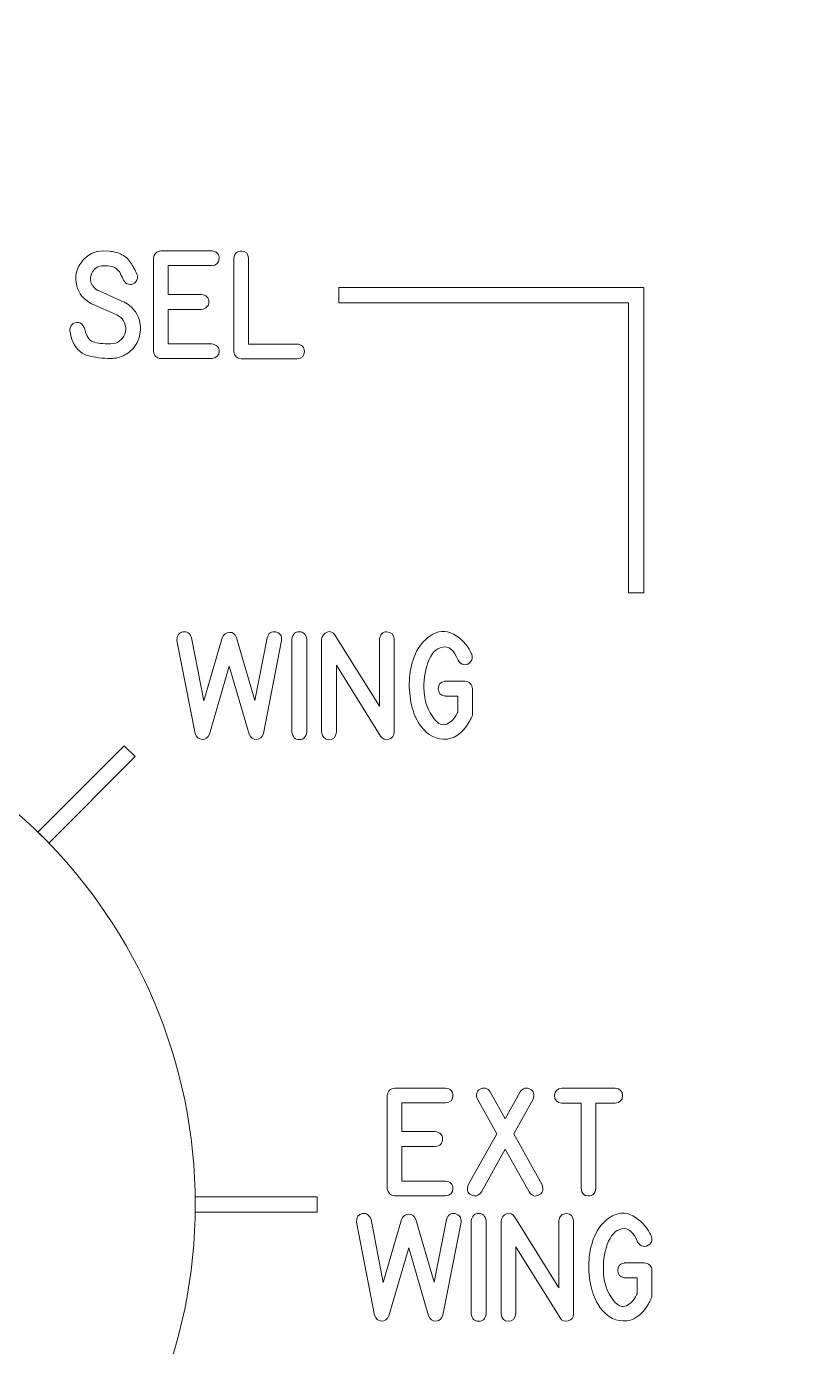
# Model space of a CAD drawing. Header units: millimetres. Extents: x -166 to 342, y -77 to 132.
# Drawn here: x 119.03 to 144.32, y -39.1 to 4.15 of the extents above; entities that cross this region are included whole.
import ezdxf

# ---------------------------------------------------------------- set-up
doc = ezdxf.new("R2010")
doc.units = ezdxf.units.MM
doc.header["$MEASUREMENT"] = 0
doc.layers.add('Engrave', color=7, linetype='Continuous')
doc.layers.add('Front', color=7, linetype='Continuous')

msp = doc.modelspace()

# ---------------------------------------------------------------- linework, layer by layer
at = {"layer": 'Engrave', "color": 240, "lineweight": 9}
for points, knots in [([(122.1892, -4.8562), (122.1892, -4.8562), (122.2168, -4.8679), (122.2168, -4.8679), (122.2168, -4.8679), (122.2168, -4.8679), (122.248, -4.8832), (122.248, -4.8832), (122.248, -4.8832), (122.248, -4.8832), (122.2756, -4.8991), (122.2756, -4.8991), (122.2756, -4.8991), (122.2833, -4.905), (122.2927, -4.9103), (122.3021, -4.9156), (122.3021, -4.9156), (122.3121, -4.9203), (122.3215, -4.9261), (122.3309, -4.9314), (122.3309, -4.9314), (122.5578, -5.0808), (122.6989, -5.2877), (122.7524, -5.5517), (122.7524, -5.5517), (122.773, -5.6552), (122.7777, -5.7616), (122.7666, -5.8704), (122.7666, -5.8704), (122.7477, -6.0268), (122.6931, -6.1708), (122.6019, -6.3037), (122.6019, -6.3037), (122.5108, -6.4366), (122.3961, -6.5389), (122.2586, -6.6112), (122.2586, -6.6112), (122.1104, -6.6894), (121.9569, -6.7282), (121.7982, -6.7282), (121.7982, -6.7282), (121.5319, -6.7282), (121.2779, -6.6941), (121.035, -6.6259), (121.035, -6.6259), (120.7928, -6.5577), (120.62, -6.3749), (120.5171, -6.0773), (120.5171, -6.0773), (120.5029, -6.0391), (120.493, -6.0003), (120.4859, -5.9603), (120.4859, -5.9603), (120.4788, -5.9198), (120.4706, -5.8798), (120.4618, -5.8392), (120.4618, -5.8392), (120.4447, -5.7569), (120.4647, -5.684), (120.5229, -5.6205), (120.5229, -5.6205), (120.5806, -5.5576), (120.6529, -5.5335), (120.7387, -5.5482), (120.7387, -5.5482), (120.8298, -5.567), (120.8928, -5.6229), (120.9286, -5.7169), (120.9286, -5.7169), (120.9286, -5.7169), (120.9339, -5.7328), (120.9339, -5.7328), (120.9339, -5.7328), (120.9886, -5.9821), (121.085, -6.1309), (121.222, -6.1791), (121.222, -6.1791), (121.3596, -6.2273), (121.5501, -6.249), (121.7947, -6.2443), (121.7947, -6.2443), (122.0199, -6.2443), (122.1745, -6.1385), (122.2586, -5.9274), (122.2586, -5.9274), (122.295, -5.8333), (122.3009, -5.7352), (122.2756, -5.6334), (122.2756, -5.6334), (122.2503, -5.5323), (122.2004, -5.4471), (122.1257, -5.3795), (122.1257, -5.3795), (122.0922, -5.3506), (122.0487, -5.3242), (121.9946, -5.2989), (121.9946, -5.2989), (121.9946, -5.2989), (121.1973, -4.9491), (121.1973, -4.9491), (121.1973, -4.9491), (121.1973, -4.9491), (121.1714, -4.935), (121.1714, -4.935), (121.1714, -4.935), (120.9104, -4.7974), (120.7487, -4.6016), (120.6858, -4.3476), (120.6858, -4.3476), (120.6088, -4.0536), (120.6623, -3.7902), (120.8469, -3.5562), (120.8469, -3.5562), (121.0309, -3.3228), (121.2732, -3.2058), (121.5724, -3.2058), (121.5724, -3.2058), (121.5724, -3.2058), (121.7623, -3.2111), (121.7623, -3.2111), (121.7623, -3.2111), (121.8241, -3.2223), (121.884, -3.2334), (121.9411, -3.2446), (121.9411, -3.2446), (121.9987, -3.2552), (122.0569, -3.274), (122.1151, -3.3005), (122.1151, -3.3005), (122.2597, -3.3681), (122.3709, -3.4616), (122.4479, -3.5797), (122.4479, -3.5797), (122.5249, -3.6979), (122.5943, -3.8261), (122.656, -3.9637), (122.656, -3.9637), (122.6619, -3.9766), (122.6672, -3.9913), (122.6719, -4.0084), (122.6719, -4.0084), (122.6842, -4.0648), (122.6784, -4.1159), (122.6543, -4.1618), (122.6543, -4.1618), (122.6407, -4.1906), (122.626, -4.2124), (122.6113, -4.2271), (122.6113, -4.2271), (122.5966, -4.2424), (122.5843, -4.2524), (122.5755, -4.2582), (122.5755, -4.2582), (122.5155, -4.3006), (122.4502, -4.3135), (122.3791, -4.2959), (122.3791, -4.2959), (122.3074, -4.28), (122.2533, -4.2341), (122.2151, -4.1583), (122.2151, -4.1583), (122.1851, -4.0918), (122.1533, -4.0236), (122.1198, -3.9543), (122.1198, -3.9543), (122.0857, -3.8849), (122.0381, -3.8273), (121.9775, -3.7808), (121.9775, -3.7808), (121.9522, -3.7626), (121.9276, -3.7491), (121.904, -3.7408), (121.904, -3.7408), (121.8805, -3.732), (121.8546, -3.7226), (121.8258, -3.712), (121.8258, -3.712), (121.8258, -3.712), (121.7141, -3.6932), (121.7141, -3.6932), (121.7141, -3.6932), (121.7141, -3.6932), (121.5554, -3.6879), (121.5554, -3.6879), (121.5554, -3.6879), (121.4013, -3.6903), (121.2837, -3.7567), (121.2026, -3.8878), (121.2026, -3.8878), (121.1473, -3.9719), (121.1268, -4.0654), (121.1403, -4.1689), (121.1403, -4.1689), (121.1562, -4.2959), (121.2161, -4.3946), (121.3196, -4.4652), (121.3196, -4.4652), (121.3243, -4.4681), (121.329, -4.4722), (121.3349, -4.4764), (121.3349, -4.4764), (121.3408, -4.4799), (121.3472, -4.484), (121.3537, -4.4875), (121.3537, -4.4875), (121.3537, -4.4875), (121.3731, -4.4958), (121.3731, -4.4958), (121.3731, -4.4958), (121.3731, -4.4958), (121.3937, -4.5046), (121.3937, -4.5046), (121.3937, -4.5046), (121.3937, -4.5046), (122.1892, -4.8562), (122.1892, -4.8562)], [0, 0, 0, 0, 0.0181818, 0.0181818, 0.0181818, 0.0181818, 0.0363636, 0.0363636, 0.0363636, 0.0363636, 0.0545455, 0.0545455, 0.0545455, 0.0545455, 0.0727273, 0.0727273, 0.0727273, 0.0727273, 0.0909091, 0.0909091, 0.0909091, 0.0909091, 0.1090909, 0.1090909, 0.1090909, 0.1090909, 0.1272727, 0.1272727, 0.1272727, 0.1272727, 0.1454545, 0.1454545, 0.1454545, 0.1454545, 0.1636364, 0.1636364, 0.1636364, 0.1636364, 0.1818182, 0.1818182, 0.1818182, 0.1818182, 0.2, 0.2, 0.2, 0.2, 0.2181818, 0.2181818, 0.2181818, 0.2181818, 0.2363636, 0.2363636, 0.2363636, 0.2363636, 0.2545455, 0.2545455, 0.2545455, 0.2545455, 0.2727273, 0.2727273, 0.2727273, 0.2727273, 0.2909091, 0.2909091, 0.2909091, 0.2909091, 0.3090909, 0.3090909, 0.3090909, 0.3090909, 0.3272727, 0.3272727, 0.3272727, 0.3272727, 0.3454545, 0.3454545, 0.3454545, 0.3454545, 0.3636364, 0.3636364, 0.3636364, 0.3636364, 0.3818182, 0.3818182, 0.3818182, 0.3818182, 0.4, 0.4, 0.4, 0.4, 0.4181818, 0.4181818, 0.4181818, 0.4181818, 0.4363636, 0.4363636, 0.4363636, 0.4363636, 0.4545455, 0.4545455, 0.4545455, 0.4545455, 0.4727273, 0.4727273, 0.4727273, 0.4727273, 0.4909091, 0.4909091, 0.4909091, 0.4909091, 0.5090909, 0.5090909, 0.5090909, 0.5090909, 0.5272727, 0.5272727, 0.5272727, 0.5272727, 0.5454545, 0.5454545, 0.5454545, 0.5454545, 0.5636364, 0.5636364, 0.5636364, 0.5636364, 0.5818182, 0.5818182, 0.5818182, 0.5818182, 0.6, 0.6, 0.6, 0.6, 0.6181818, 0.6181818, 0.6181818, 0.6181818, 0.6363636, 0.6363636, 0.6363636, 0.6363636, 0.6545455, 0.6545455, 0.6545455, 0.6545455, 0.6727273, 0.6727273, 0.6727273, 0.6727273, 0.6909091, 0.6909091, 0.6909091, 0.6909091, 0.7090909, 0.7090909, 0.7090909, 0.7090909, 0.7272727, 0.7272727, 0.7272727, 0.7272727, 0.7454545, 0.7454545, 0.7454545, 0.7454545, 0.7636364, 0.7636364, 0.7636364, 0.7636364, 0.7818182, 0.7818182, 0.7818182, 0.7818182, 0.8, 0.8, 0.8, 0.8, 0.8181818, 0.8181818, 0.8181818, 0.8181818, 0.8363636, 0.8363636, 0.8363636, 0.8363636, 0.8545455, 0.8545455, 0.8545455, 0.8545455, 0.8727273, 0.8727273, 0.8727273, 0.8727273, 0.8909091, 0.8909091, 0.8909091, 0.8909091, 0.9090909, 0.9090909, 0.9090909, 0.9090909, 0.9272727, 0.9272727, 0.9272727, 0.9272727, 0.9454545, 0.9454545, 0.9454545, 0.9454545, 0.9636364, 0.9636364, 0.9636364, 0.9636364, 1, 1, 1, 1]), ([(125.1107, -3.6862), (125.1107, -3.6862), (123.6826, -3.6862), (123.6826, -3.6862), (123.6826, -3.6862), (123.6826, -3.6862), (123.6826, -4.6286), (123.6826, -4.6286), (123.6826, -4.6286), (123.6826, -4.6286), (124.7715, -4.6286), (124.7715, -4.6286), (124.7715, -4.6286), (124.9343, -4.6527), (125.0155, -4.7345), (125.0149, -4.8738), (125.0149, -4.8738), (125.0143, -5.0137), (124.9332, -5.0949), (124.7715, -5.1178), (124.7715, -5.1178), (124.7715, -5.1178), (123.6826, -5.1178), (123.6826, -5.1178), (123.6826, -5.1178), (123.6826, -5.1178), (123.6826, -6.2496), (123.6826, -6.2496), (123.6826, -6.2496), (123.6826, -6.2496), (125.1107, -6.2496), (125.1107, -6.2496), (125.1107, -6.2496), (125.2724, -6.2737), (125.3535, -6.3543), (125.3535, -6.4924), (125.3535, -6.4924), (125.3535, -6.63), (125.2724, -6.7106), (125.1107, -6.7335), (125.1107, -6.7335), (125.1107, -6.7335), (123.4433, -6.7335), (123.4433, -6.7335), (123.4433, -6.7335), (123.2998, -6.7153), (123.2181, -6.6335), (123.1987, -6.4889), (123.1987, -6.4889), (123.1987, -6.4889), (123.1987, -3.4469), (123.1987, -3.4469), (123.1987, -3.4469), (123.2205, -3.2952), (123.3022, -3.2152), (123.4433, -3.2058), (123.4433, -3.2058), (123.4433, -3.2058), (125.1107, -3.2058), (125.1107, -3.2058), (125.1107, -3.2058), (125.2724, -3.2181), (125.3535, -3.2993), (125.3529, -3.448), (125.3529, -3.448), (125.3524, -3.5968), (125.2712, -3.6762), (125.1107, -3.6862)], [0, 0, 0, 0, 0.0555556, 0.0555556, 0.0555556, 0.0555556, 0.1111111, 0.1111111, 0.1111111, 0.1111111, 0.1666667, 0.1666667, 0.1666667, 0.1666667, 0.2222222, 0.2222222, 0.2222222, 0.2222222, 0.2777778, 0.2777778, 0.2777778, 0.2777778, 0.3333333, 0.3333333, 0.3333333, 0.3333333, 0.3888889, 0.3888889, 0.3888889, 0.3888889, 0.4444444, 0.4444444, 0.4444444, 0.4444444, 0.5, 0.5, 0.5, 0.5, 0.5555556, 0.5555556, 0.5555556, 0.5555556, 0.6111111, 0.6111111, 0.6111111, 0.6111111, 0.6666667, 0.6666667, 0.6666667, 0.6666667, 0.7222222, 0.7222222, 0.7222222, 0.7222222, 0.7777778, 0.7777778, 0.7777778, 0.7777778, 0.8333333, 0.8333333, 0.8333333, 0.8333333, 0.8888889, 0.8888889, 0.8888889, 0.8888889, 1, 1, 1, 1]), ([(126.0767, -6.7353), (125.9356, -6.7259), (125.8539, -6.6465), (125.8321, -6.496), (125.8321, -6.496), (125.8321, -6.496), (125.8321, -3.4504), (125.8321, -3.4504), (125.8321, -3.4504), (125.8562, -3.2852), (125.9403, -3.204), (126.0837, -3.2064), (126.0837, -3.2064), (126.2272, -3.2093), (126.3054, -3.2911), (126.3177, -3.4504), (126.3177, -3.4504), (126.3177, -3.4504), (126.3177, -6.2543), (126.3177, -6.2543), (126.3177, -6.2543), (126.3177, -6.2543), (127.9076, -6.2531), (127.9076, -6.2531), (127.9076, -6.2531), (128.071, -6.2714), (128.1516, -6.3537), (128.1498, -6.5001), (128.1498, -6.5001), (128.148, -6.6465), (128.0669, -6.7247), (127.9058, -6.7353), (127.9058, -6.7353), (127.9058, -6.7353), (126.0767, -6.7353), (126.0767, -6.7353)], [0, 0, 0, 0, 0.1, 0.1, 0.1, 0.1, 0.2, 0.2, 0.2, 0.2, 0.3, 0.3, 0.3, 0.3, 0.4, 0.4, 0.4, 0.4, 0.5, 0.5, 0.5, 0.5, 0.6, 0.6, 0.6, 0.6, 0.7, 0.7, 0.7, 0.7, 0.8, 0.8, 0.8, 0.8, 1, 1, 1, 1]), ([(125.9185, -15.8759), (125.9185, -15.8759), (126.5218, -17.9361), (126.5218, -17.9361), (126.5218, -17.9361), (126.5218, -17.9361), (126.9245, -15.8759), (126.9245, -15.8759), (126.9245, -15.8759), (126.9727, -15.7207), (127.0674, -15.6577), (127.2079, -15.6866), (127.2079, -15.6866), (127.349, -15.7154), (127.4131, -15.8088), (127.4019, -15.967), (127.4019, -15.967), (127.4019, -15.967), (126.8058, -19.0091), (126.8058, -19.0091), (126.8058, -19.0091), (126.7693, -19.1366), (126.694, -19.2025), (126.5812, -19.2072), (126.5812, -19.2072), (126.4683, -19.2119), (126.386, -19.1537), (126.3354, -19.0332), (126.3354, -19.0332), (126.3354, -19.0332), (125.6845, -16.8113), (125.6845, -16.8113), (125.6845, -16.8113), (125.6845, -16.8113), (125.0384, -19.0332), (125.0384, -19.0332), (125.0384, -19.0332), (124.9861, -19.1572), (124.9049, -19.2154), (124.7956, -19.2072), (124.7956, -19.2072), (124.6868, -19.199), (124.6098, -19.1331), (124.5651, -19.0091), (124.5651, -19.0091), (124.5651, -19.0091), (123.9689, -15.967), (123.9689, -15.967), (123.9689, -15.967), (123.9689, -15.803), (124.0342, -15.7083), (124.1653, -15.6836), (124.1653, -15.6836), (124.2964, -15.6589), (124.3916, -15.723), (124.451, -15.8759), (124.451, -15.8759), (124.451, -15.8759), (124.8491, -17.9396), (124.8491, -17.9396), (124.8491, -17.9396), (124.8491, -17.9396), (125.4517, -15.8759), (125.4517, -15.8759), (125.4517, -15.8759), (125.5011, -15.7624), (125.5805, -15.7036), (125.6887, -15.7001), (125.6887, -15.7001), (125.7974, -15.6966), (125.8739, -15.7553), (125.9185, -15.8759)], [0, 0, 0, 0, 0.0526316, 0.0526316, 0.0526316, 0.0526316, 0.1052632, 0.1052632, 0.1052632, 0.1052632, 0.1578947, 0.1578947, 0.1578947, 0.1578947, 0.2105263, 0.2105263, 0.2105263, 0.2105263, 0.2631579, 0.2631579, 0.2631579, 0.2631579, 0.3157895, 0.3157895, 0.3157895, 0.3157895, 0.3684211, 0.3684211, 0.3684211, 0.3684211, 0.4210526, 0.4210526, 0.4210526, 0.4210526, 0.4736842, 0.4736842, 0.4736842, 0.4736842, 0.5263158, 0.5263158, 0.5263158, 0.5263158, 0.5789474, 0.5789474, 0.5789474, 0.5789474, 0.6315789, 0.6315789, 0.6315789, 0.6315789, 0.6842105, 0.6842105, 0.6842105, 0.6842105, 0.7368421, 0.7368421, 0.7368421, 0.7368421, 0.7894737, 0.7894737, 0.7894737, 0.7894737, 0.8421053, 0.8421053, 0.8421053, 0.8421053, 0.8947368, 0.8947368, 0.8947368, 0.8947368, 1, 1, 1, 1]), ([(128.2251, -18.9697), (128.1998, -19.1314), (128.1181, -19.2119), (127.9799, -19.2113), (127.9799, -19.2113), (127.8411, -19.2107), (127.76, -19.1302), (127.7359, -18.9697), (127.7359, -18.9697), (127.7359, -18.9697), (127.7359, -15.9241), (127.7359, -15.9241), (127.7359, -15.9241), (127.76, -15.7624), (127.8411, -15.6807), (127.9799, -15.6801), (127.9799, -15.6801), (128.1181, -15.6795), (128.1998, -15.7612), (128.2251, -15.9241), (128.2251, -15.9241), (128.2251, -15.9241), (128.2251, -18.9697), (128.2251, -18.9697)], [0, 0, 0, 0, 0.1428571, 0.1428571, 0.1428571, 0.1428571, 0.2857143, 0.2857143, 0.2857143, 0.2857143, 0.4285714, 0.4285714, 0.4285714, 0.4285714, 0.5714286, 0.5714286, 0.5714286, 0.5714286, 0.7142857, 0.7142857, 0.7142857, 0.7142857, 1, 1, 1, 1]), ([(131.093, -18.9697), (131.093, -19.0902), (131.0348, -19.1666), (130.9184, -19.1996), (130.9184, -19.1996), (130.8014, -19.2319), (130.7115, -19.1978), (130.6468, -19.0967), (130.6468, -19.0967), (130.6468, -19.0967), (129.1998, -16.7766), (129.1998, -16.7766), (129.1998, -16.7766), (129.1998, -16.7766), (129.1998, -18.9697), (129.1998, -18.9697), (129.1998, -18.9697), (129.1746, -19.1302), (129.0934, -19.2107), (128.9564, -19.2107), (128.9564, -19.2107), (128.8189, -19.2107), (128.7383, -19.1302), (128.7142, -18.9697), (128.7142, -18.9697), (128.7142, -18.9697), (128.7142, -15.9276), (128.7142, -15.9276), (128.7142, -15.9276), (128.7313, -15.8083), (128.7924, -15.7295), (128.8976, -15.6913), (128.8976, -15.6913), (129.0029, -15.6536), (129.0905, -15.6895), (129.1605, -15.7983), (129.1605, -15.7983), (129.1605, -15.7983), (130.6074, -18.1218), (130.6074, -18.1218), (130.6074, -18.1218), (130.6074, -18.1218), (130.6074, -15.9276), (130.6074, -15.9276), (130.6074, -15.9276), (130.6292, -15.7636), (130.7126, -15.6819), (130.8579, -15.6836), (130.8579, -15.6836), (131.0031, -15.6854), (131.0813, -15.7665), (131.093, -15.9276), (131.093, -15.9276), (131.093, -15.9276), (131.093, -18.9697), (131.093, -18.9697)], [0, 0, 0, 0, 0.0666667, 0.0666667, 0.0666667, 0.0666667, 0.1333333, 0.1333333, 0.1333333, 0.1333333, 0.2, 0.2, 0.2, 0.2, 0.2666667, 0.2666667, 0.2666667, 0.2666667, 0.3333333, 0.3333333, 0.3333333, 0.3333333, 0.4, 0.4, 0.4, 0.4, 0.4666667, 0.4666667, 0.4666667, 0.4666667, 0.5333333, 0.5333333, 0.5333333, 0.5333333, 0.6, 0.6, 0.6, 0.6, 0.6666667, 0.6666667, 0.6666667, 0.6666667, 0.7333333, 0.7333333, 0.7333333, 0.7333333, 0.8, 0.8, 0.8, 0.8, 0.8666667, 0.8666667, 0.8666667, 0.8666667, 1, 1, 1, 1]), ([(132.7658, -17.7861), (132.7658, -17.7861), (132.7505, -17.7844), (132.7505, -17.7844), (132.7505, -17.7844), (132.6099, -17.7673), (132.54, -17.6873), (132.54, -17.5451), (132.54, -17.5451), (132.54, -17.4028), (132.6099, -17.3228), (132.7505, -17.3058), (132.7505, -17.3058), (132.7505, -17.3058), (132.7658, -17.3022), (132.7658, -17.3022), (132.7658, -17.3022), (132.7658, -17.3022), (132.781, -17.3022), (132.781, -17.3022), (132.781, -17.3022), (132.781, -17.3022), (133.4166, -17.3022), (133.4166, -17.3022), (133.4166, -17.3022), (133.4836, -17.3022), (133.5407, -17.3258), (133.5883, -17.3734), (133.5883, -17.3734), (133.6359, -17.421), (133.6594, -17.4786), (133.6594, -17.5451), (133.6594, -17.5451), (133.6594, -17.5451), (133.6594, -18.4182), (133.6594, -18.4182), (133.6594, -18.4182), (133.6594, -18.4182), (133.6389, -18.4629), (133.6389, -18.4629), (133.6389, -18.4629), (133.6389, -18.4629), (133.6271, -18.4905), (133.6271, -18.4905), (133.6271, -18.4905), (133.6271, -18.4905), (133.6148, -18.5164), (133.6148, -18.5164), (133.6148, -18.5164), (133.6148, -18.5164), (133.6012, -18.5422), (133.6012, -18.5422), (133.6012, -18.5422), (133.6012, -18.5422), (133.5871, -18.5681), (133.5871, -18.5681), (133.5871, -18.5681), (133.5871, -18.5681), (133.5754, -18.594), (133.5754, -18.594), (133.5754, -18.594), (133.5754, -18.594), (133.5612, -18.6198), (133.5612, -18.6198), (133.5612, -18.6198), (133.5612, -18.6198), (133.546, -18.6457), (133.546, -18.6457), (133.546, -18.6457), (133.3231, -19.0243), (133.0462, -19.2096), (132.7158, -19.2013), (132.7158, -19.2013), (132.3848, -19.1925), (132.1072, -19.0055), (131.8821, -18.6404), (131.8821, -18.6404), (131.7751, -18.467), (131.6963, -18.25), (131.6445, -17.9884), (131.6445, -17.9884), (131.5928, -17.7273), (131.5769, -17.4604), (131.5981, -17.1876), (131.5981, -17.1876), (131.6187, -16.9148), (131.6822, -16.6555), (131.788, -16.4091), (131.788, -16.4091), (131.8944, -16.1628), (132.0532, -15.967), (132.2642, -15.8224), (132.2642, -15.8224), (132.5288, -15.643), (132.7857, -15.6225), (133.0362, -15.7595), (133.0362, -15.7595), (133.2867, -15.897), (133.4736, -16.0893), (133.5977, -16.3374), (133.5977, -16.3374), (133.5977, -16.3374), (133.6112, -16.365), (133.6112, -16.365), (133.6112, -16.365), (133.6112, -16.365), (133.6218, -16.3892), (133.6218, -16.3892), (133.6218, -16.3892), (133.6218, -16.3892), (133.6353, -16.415), (133.6353, -16.415), (133.6353, -16.415), (133.6747, -16.5238), (133.6594, -16.6132), (133.5906, -16.682), (133.5906, -16.682), (133.5242, -16.7472), (133.4519, -16.7719), (133.3737, -16.7554), (133.3737, -16.7554), (133.2955, -16.7384), (133.2355, -16.6925), (133.1926, -16.6167), (133.1926, -16.6167), (133.0586, -16.2833), (132.8857, -16.1381), (132.6734, -16.181), (132.6734, -16.181), (132.4618, -16.2234), (132.303, -16.3968), (132.1972, -16.7008), (132.1972, -16.7008), (132.0937, -16.9947), (132.0532, -17.3111), (132.0749, -17.6491), (132.0749, -17.6491), (132.0967, -17.9872), (132.2072, -18.2824), (132.4059, -18.5334), (132.4059, -18.5334), (132.5423, -18.7092), (132.6811, -18.7656), (132.8228, -18.7027), (132.8228, -18.7027), (132.9639, -18.6392), (133.075, -18.5217), (133.1567, -18.3494), (133.1567, -18.3494), (133.1567, -18.3494), (133.1756, -18.3118), (133.1756, -18.3118), (133.1756, -18.3118), (133.1756, -18.3118), (133.1756, -17.7861), (133.1756, -17.7861), (133.1756, -17.7861), (133.1756, -17.7861), (132.7658, -17.7861), (132.7658, -17.7861)], [0, 0, 0, 0, 0.0243902, 0.0243902, 0.0243902, 0.0243902, 0.0487805, 0.0487805, 0.0487805, 0.0487805, 0.0731707, 0.0731707, 0.0731707, 0.0731707, 0.097561, 0.097561, 0.097561, 0.097561, 0.1219512, 0.1219512, 0.1219512, 0.1219512, 0.1463415, 0.1463415, 0.1463415, 0.1463415, 0.1707317, 0.1707317, 0.1707317, 0.1707317, 0.195122, 0.195122, 0.195122, 0.195122, 0.2195122, 0.2195122, 0.2195122, 0.2195122, 0.2439024, 0.2439024, 0.2439024, 0.2439024, 0.2682927, 0.2682927, 0.2682927, 0.2682927, 0.2926829, 0.2926829, 0.2926829, 0.2926829, 0.3170732, 0.3170732, 0.3170732, 0.3170732, 0.3414634, 0.3414634, 0.3414634, 0.3414634, 0.3658537, 0.3658537, 0.3658537, 0.3658537, 0.3902439, 0.3902439, 0.3902439, 0.3902439, 0.4146341, 0.4146341, 0.4146341, 0.4146341, 0.4390244, 0.4390244, 0.4390244, 0.4390244, 0.4634146, 0.4634146, 0.4634146, 0.4634146, 0.4878049, 0.4878049, 0.4878049, 0.4878049, 0.5121951, 0.5121951, 0.5121951, 0.5121951, 0.5365854, 0.5365854, 0.5365854, 0.5365854, 0.5609756, 0.5609756, 0.5609756, 0.5609756, 0.5853659, 0.5853659, 0.5853659, 0.5853659, 0.6097561, 0.6097561, 0.6097561, 0.6097561, 0.6341463, 0.6341463, 0.6341463, 0.6341463, 0.6585366, 0.6585366, 0.6585366, 0.6585366, 0.6829268, 0.6829268, 0.6829268, 0.6829268, 0.7073171, 0.7073171, 0.7073171, 0.7073171, 0.7317073, 0.7317073, 0.7317073, 0.7317073, 0.7560976, 0.7560976, 0.7560976, 0.7560976, 0.7804878, 0.7804878, 0.7804878, 0.7804878, 0.804878, 0.804878, 0.804878, 0.804878, 0.8292683, 0.8292683, 0.8292683, 0.8292683, 0.8536585, 0.8536585, 0.8536585, 0.8536585, 0.8780488, 0.8780488, 0.8780488, 0.8780488, 0.902439, 0.902439, 0.902439, 0.902439, 0.9268293, 0.9268293, 0.9268293, 0.9268293, 0.9512195, 0.9512195, 0.9512195, 0.9512195, 1, 1, 1, 1]), ([(132.7772, -31.115), (132.7772, -31.115), (131.3491, -31.115), (131.3491, -31.115), (131.3491, -31.115), (131.3491, -31.115), (131.3491, -32.0574), (131.3491, -32.0574), (131.3491, -32.0574), (131.3491, -32.0574), (132.438, -32.0574), (132.438, -32.0574), (132.438, -32.0574), (132.6008, -32.0815), (132.682, -32.1633), (132.6814, -32.3026), (132.6814, -32.3026), (132.6808, -32.4425), (132.5997, -32.5237), (132.438, -32.5466), (132.438, -32.5466), (132.438, -32.5466), (131.3491, -32.5466), (131.3491, -32.5466), (131.3491, -32.5466), (131.3491, -32.5466), (131.3491, -33.6784), (131.3491, -33.6784), (131.3491, -33.6784), (131.3491, -33.6784), (132.7772, -33.6784), (132.7772, -33.6784), (132.7772, -33.6784), (132.9389, -33.7025), (133.02, -33.7831), (133.02, -33.9212), (133.02, -33.9212), (133.02, -34.0588), (132.9389, -34.1394), (132.7772, -34.1623), (132.7772, -34.1623), (132.7772, -34.1623), (131.1098, -34.1623), (131.1098, -34.1623), (131.1098, -34.1623), (130.9663, -34.1441), (130.8846, -34.0623), (130.8652, -33.9177), (130.8652, -33.9177), (130.8652, -33.9177), (130.8652, -30.8757), (130.8652, -30.8757), (130.8652, -30.8757), (130.887, -30.724), (130.9687, -30.644), (131.1098, -30.6346), (131.1098, -30.6346), (131.1098, -30.6346), (132.7772, -30.6346), (132.7772, -30.6346), (132.7772, -30.6346), (132.9389, -30.6469), (133.02, -30.7281), (133.0194, -30.8768), (133.0194, -30.8768), (133.0189, -31.0256), (132.9377, -31.105), (132.7772, -31.115)], [0, 0, 0, 0, 0.0555556, 0.0555556, 0.0555556, 0.0555556, 0.1111111, 0.1111111, 0.1111111, 0.1111111, 0.1666667, 0.1666667, 0.1666667, 0.1666667, 0.2222222, 0.2222222, 0.2222222, 0.2222222, 0.2777778, 0.2777778, 0.2777778, 0.2777778, 0.3333333, 0.3333333, 0.3333333, 0.3333333, 0.3888889, 0.3888889, 0.3888889, 0.3888889, 0.4444444, 0.4444444, 0.4444444, 0.4444444, 0.5, 0.5, 0.5, 0.5, 0.5555556, 0.5555556, 0.5555556, 0.5555556, 0.6111111, 0.6111111, 0.6111111, 0.6111111, 0.6666667, 0.6666667, 0.6666667, 0.6666667, 0.7222222, 0.7222222, 0.7222222, 0.7222222, 0.7777778, 0.7777778, 0.7777778, 0.7777778, 0.8333333, 0.8333333, 0.8333333, 0.8333333, 0.8888889, 0.8888889, 0.8888889, 0.8888889, 1, 1, 1, 1]), ([(133.5245, -33.8007), (133.5245, -33.8007), (134.4564, -32.1333), (134.4564, -32.1333), (134.4564, -32.1333), (134.4564, -32.1333), (133.8208, -30.9944), (133.8208, -30.9944), (133.8208, -30.9944), (133.7596, -30.8439), (133.7914, -30.734), (133.9155, -30.6646), (133.9155, -30.6646), (134.0395, -30.5952), (134.1495, -30.6264), (134.2465, -30.7587), (134.2465, -30.7587), (134.2465, -30.7587), (134.7321, -31.6353), (134.7321, -31.6353), (134.7321, -31.6353), (134.7321, -31.6353), (135.2213, -30.7587), (135.2213, -30.7587), (135.2213, -30.7587), (135.3177, -30.6264), (135.4271, -30.5952), (135.55, -30.664), (135.55, -30.664), (135.6728, -30.7328), (135.7052, -30.8433), (135.6464, -30.9962), (135.6464, -30.9962), (135.6464, -30.9962), (135.0126, -32.1333), (135.0126, -32.1333), (135.0126, -32.1333), (135.0126, -32.1333), (135.9427, -33.8007), (135.9427, -33.8007), (135.9427, -33.8007), (136.005, -33.9524), (135.9727, -34.0629), (135.8463, -34.1323), (135.8463, -34.1323), (135.7199, -34.2017), (135.6117, -34.1694), (135.5211, -34.0347), (135.5211, -34.0347), (135.5211, -34.0347), (134.7321, -32.6295), (134.7321, -32.6295), (134.7321, -32.6295), (134.7321, -32.6295), (133.9519, -34.0347), (133.9519, -34.0347), (133.9519, -34.0347), (133.852, -34.1658), (133.7402, -34.1976), (133.6168, -34.1294), (133.6168, -34.1294), (133.4933, -34.0618), (133.4621, -33.9524), (133.5245, -33.8007)], [0, 0, 0, 0, 0.0588235, 0.0588235, 0.0588235, 0.0588235, 0.1176471, 0.1176471, 0.1176471, 0.1176471, 0.1764706, 0.1764706, 0.1764706, 0.1764706, 0.2352941, 0.2352941, 0.2352941, 0.2352941, 0.2941176, 0.2941176, 0.2941176, 0.2941176, 0.3529412, 0.3529412, 0.3529412, 0.3529412, 0.4117647, 0.4117647, 0.4117647, 0.4117647, 0.4705882, 0.4705882, 0.4705882, 0.4705882, 0.5294118, 0.5294118, 0.5294118, 0.5294118, 0.5882353, 0.5882353, 0.5882353, 0.5882353, 0.6470588, 0.6470588, 0.6470588, 0.6470588, 0.7058824, 0.7058824, 0.7058824, 0.7058824, 0.7647059, 0.7647059, 0.7647059, 0.7647059, 0.8235294, 0.8235294, 0.8235294, 0.8235294, 0.8823529, 0.8823529, 0.8823529, 0.8823529, 1, 1, 1, 1]), ([(137.2244, -33.9212), (137.2244, -33.9212), (137.2244, -31.1202), (137.2244, -31.1202), (137.2244, -31.1202), (137.2244, -31.1202), (136.5924, -31.1202), (136.5924, -31.1202), (136.5924, -31.1202), (136.4318, -31.1079), (136.3513, -31.0268), (136.3519, -30.8786), (136.3519, -30.8786), (136.3525, -30.7298), (136.433, -30.6481), (136.5924, -30.6346), (136.5924, -30.6346), (136.5924, -30.6346), (138.3409, -30.6346), (138.3409, -30.6346), (138.3409, -30.6346), (138.4991, -30.6469), (138.579, -30.7287), (138.5796, -30.8786), (138.5796, -30.8786), (138.5802, -31.0279), (138.5003, -31.1091), (138.3409, -31.1202), (138.3409, -31.1202), (138.3409, -31.1202), (137.7106, -31.1202), (137.7106, -31.1202), (137.7106, -31.1202), (137.7106, -31.1202), (137.7106, -33.9212), (137.7106, -33.9212), (137.7106, -33.9212), (137.6842, -34.0841), (137.5995, -34.1647), (137.4561, -34.1623), (137.4561, -34.1623), (137.3132, -34.1599), (137.2362, -34.0794), (137.2244, -33.9212)], [0, 0, 0, 0, 0.0833333, 0.0833333, 0.0833333, 0.0833333, 0.1666667, 0.1666667, 0.1666667, 0.1666667, 0.25, 0.25, 0.25, 0.25, 0.3333333, 0.3333333, 0.3333333, 0.3333333, 0.4166667, 0.4166667, 0.4166667, 0.4166667, 0.5, 0.5, 0.5, 0.5, 0.5833333, 0.5833333, 0.5833333, 0.5833333, 0.6666667, 0.6666667, 0.6666667, 0.6666667, 0.75, 0.75, 0.75, 0.75, 0.8333333, 0.8333333, 0.8333333, 0.8333333, 1, 1, 1, 1]), ([(131.803, -34.9343), (131.803, -34.9343), (132.4063, -36.9945), (132.4063, -36.9945), (132.4063, -36.9945), (132.4063, -36.9945), (132.809, -34.9343), (132.809, -34.9343), (132.809, -34.9343), (132.8572, -34.7791), (132.9519, -34.7161), (133.0924, -34.745), (133.0924, -34.745), (133.2335, -34.7738), (133.2976, -34.8672), (133.2864, -35.0254), (133.2864, -35.0254), (133.2864, -35.0254), (132.6903, -38.0675), (132.6903, -38.0675), (132.6903, -38.0675), (132.6538, -38.195), (132.5785, -38.2609), (132.4657, -38.2656), (132.4657, -38.2656), (132.3528, -38.2703), (132.2705, -38.2121), (132.2199, -38.0916), (132.2199, -38.0916), (132.2199, -38.0916), (131.569, -35.8697), (131.569, -35.8697), (131.569, -35.8697), (131.569, -35.8697), (130.9229, -38.0916), (130.9229, -38.0916), (130.9229, -38.0916), (130.8706, -38.2156), (130.7894, -38.2738), (130.6801, -38.2656), (130.6801, -38.2656), (130.5713, -38.2574), (130.4943, -38.1915), (130.4496, -38.0675), (130.4496, -38.0675), (130.4496, -38.0675), (129.8534, -35.0254), (129.8534, -35.0254), (129.8534, -35.0254), (129.8534, -34.8614), (129.9187, -34.7667), (130.0498, -34.742), (130.0498, -34.742), (130.1809, -34.7173), (130.2761, -34.7814), (130.3355, -34.9343), (130.3355, -34.9343), (130.3355, -34.9343), (130.7336, -36.998), (130.7336, -36.998), (130.7336, -36.998), (130.7336, -36.998), (131.3362, -34.9343), (131.3362, -34.9343), (131.3362, -34.9343), (131.3856, -34.8208), (131.465, -34.762), (131.5732, -34.7585), (131.5732, -34.7585), (131.6819, -34.755), (131.7584, -34.8137), (131.803, -34.9343)], [0, 0, 0, 0, 0.0526316, 0.0526316, 0.0526316, 0.0526316, 0.1052632, 0.1052632, 0.1052632, 0.1052632, 0.1578947, 0.1578947, 0.1578947, 0.1578947, 0.2105263, 0.2105263, 0.2105263, 0.2105263, 0.2631579, 0.2631579, 0.2631579, 0.2631579, 0.3157895, 0.3157895, 0.3157895, 0.3157895, 0.3684211, 0.3684211, 0.3684211, 0.3684211, 0.4210526, 0.4210526, 0.4210526, 0.4210526, 0.4736842, 0.4736842, 0.4736842, 0.4736842, 0.5263158, 0.5263158, 0.5263158, 0.5263158, 0.5789474, 0.5789474, 0.5789474, 0.5789474, 0.6315789, 0.6315789, 0.6315789, 0.6315789, 0.6842105, 0.6842105, 0.6842105, 0.6842105, 0.7368421, 0.7368421, 0.7368421, 0.7368421, 0.7894737, 0.7894737, 0.7894737, 0.7894737, 0.8421053, 0.8421053, 0.8421053, 0.8421053, 0.8947368, 0.8947368, 0.8947368, 0.8947368, 1, 1, 1, 1]), ([(134.1096, -38.0281), (134.0843, -38.1898), (134.0026, -38.2703), (133.8644, -38.2697), (133.8644, -38.2697), (133.7256, -38.2691), (133.6445, -38.1886), (133.6204, -38.0281), (133.6204, -38.0281), (133.6204, -38.0281), (133.6204, -34.9825), (133.6204, -34.9825), (133.6204, -34.9825), (133.6445, -34.8208), (133.7256, -34.7391), (133.8644, -34.7385), (133.8644, -34.7385), (134.0026, -34.7379), (134.0843, -34.8196), (134.1096, -34.9825), (134.1096, -34.9825), (134.1096, -34.9825), (134.1096, -38.0281), (134.1096, -38.0281)], [0, 0, 0, 0, 0.1428571, 0.1428571, 0.1428571, 0.1428571, 0.2857143, 0.2857143, 0.2857143, 0.2857143, 0.4285714, 0.4285714, 0.4285714, 0.4285714, 0.5714286, 0.5714286, 0.5714286, 0.5714286, 0.7142857, 0.7142857, 0.7142857, 0.7142857, 1, 1, 1, 1]), ([(136.9775, -38.0281), (136.9775, -38.1486), (136.9193, -38.225), (136.8029, -38.258), (136.8029, -38.258), (136.6859, -38.2903), (136.596, -38.2562), (136.5313, -38.1551), (136.5313, -38.1551), (136.5313, -38.1551), (135.0843, -35.835), (135.0843, -35.835), (135.0843, -35.835), (135.0843, -35.835), (135.0843, -38.0281), (135.0843, -38.0281), (135.0843, -38.0281), (135.0591, -38.1886), (134.9779, -38.2691), (134.8409, -38.2691), (134.8409, -38.2691), (134.7034, -38.2691), (134.6228, -38.1886), (134.5987, -38.0281), (134.5987, -38.0281), (134.5987, -38.0281), (134.5987, -34.986), (134.5987, -34.986), (134.5987, -34.986), (134.6158, -34.8667), (134.6769, -34.7879), (134.7821, -34.7497), (134.7821, -34.7497), (134.8874, -34.712), (134.975, -34.7479), (135.045, -34.8567), (135.045, -34.8567), (135.045, -34.8567), (136.4919, -37.1802), (136.4919, -37.1802), (136.4919, -37.1802), (136.4919, -37.1802), (136.4919, -34.986), (136.4919, -34.986), (136.4919, -34.986), (136.5137, -34.822), (136.5971, -34.7403), (136.7424, -34.742), (136.7424, -34.742), (136.8876, -34.7438), (136.9658, -34.8249), (136.9775, -34.986), (136.9775, -34.986), (136.9775, -34.986), (136.9775, -38.0281), (136.9775, -38.0281)], [0, 0, 0, 0, 0.0666667, 0.0666667, 0.0666667, 0.0666667, 0.1333333, 0.1333333, 0.1333333, 0.1333333, 0.2, 0.2, 0.2, 0.2, 0.2666667, 0.2666667, 0.2666667, 0.2666667, 0.3333333, 0.3333333, 0.3333333, 0.3333333, 0.4, 0.4, 0.4, 0.4, 0.4666667, 0.4666667, 0.4666667, 0.4666667, 0.5333333, 0.5333333, 0.5333333, 0.5333333, 0.6, 0.6, 0.6, 0.6, 0.6666667, 0.6666667, 0.6666667, 0.6666667, 0.7333333, 0.7333333, 0.7333333, 0.7333333, 0.8, 0.8, 0.8, 0.8, 0.8666667, 0.8666667, 0.8666667, 0.8666667, 1, 1, 1, 1]), ([(138.6503, -36.8445), (138.6503, -36.8445), (138.635, -36.8428), (138.635, -36.8428), (138.635, -36.8428), (138.4944, -36.8257), (138.4245, -36.7457), (138.4245, -36.6035), (138.4245, -36.6035), (138.4245, -36.4612), (138.4944, -36.3812), (138.635, -36.3642), (138.635, -36.3642), (138.635, -36.3642), (138.6503, -36.3606), (138.6503, -36.3606), (138.6503, -36.3606), (138.6503, -36.3606), (138.6655, -36.3606), (138.6655, -36.3606), (138.6655, -36.3606), (138.6655, -36.3606), (139.3011, -36.3606), (139.3011, -36.3606), (139.3011, -36.3606), (139.3681, -36.3606), (139.4252, -36.3842), (139.4728, -36.4318), (139.4728, -36.4318), (139.5204, -36.4794), (139.5439, -36.537), (139.5439, -36.6035), (139.5439, -36.6035), (139.5439, -36.6035), (139.5439, -37.4766), (139.5439, -37.4766), (139.5439, -37.4766), (139.5439, -37.4766), (139.5234, -37.5213), (139.5234, -37.5213), (139.5234, -37.5213), (139.5234, -37.5213), (139.5116, -37.5489), (139.5116, -37.5489), (139.5116, -37.5489), (139.5116, -37.5489), (139.4993, -37.5748), (139.4993, -37.5748), (139.4993, -37.5748), (139.4993, -37.5748), (139.4857, -37.6006), (139.4857, -37.6006), (139.4857, -37.6006), (139.4857, -37.6006), (139.4716, -37.6265), (139.4716, -37.6265), (139.4716, -37.6265), (139.4716, -37.6265), (139.4599, -37.6524), (139.4599, -37.6524), (139.4599, -37.6524), (139.4599, -37.6524), (139.4457, -37.6782), (139.4457, -37.6782), (139.4457, -37.6782), (139.4457, -37.6782), (139.4305, -37.7041), (139.4305, -37.7041), (139.4305, -37.7041), (139.2076, -38.0827), (138.9307, -38.268), (138.6003, -38.2597), (138.6003, -38.2597), (138.2693, -38.2509), (137.9917, -38.0639), (137.7666, -37.6988), (137.7666, -37.6988), (137.6596, -37.5254), (137.5808, -37.3084), (137.529, -37.0468), (137.529, -37.0468), (137.4773, -36.7857), (137.4614, -36.5188), (137.4826, -36.246), (137.4826, -36.246), (137.5032, -35.9732), (137.5667, -35.7139), (137.6725, -35.4675), (137.6725, -35.4675), (137.7789, -35.2212), (137.9377, -35.0254), (138.1487, -34.8808), (138.1487, -34.8808), (138.4133, -34.7014), (138.6702, -34.6809), (138.9207, -34.8179), (138.9207, -34.8179), (139.1712, -34.9554), (139.3581, -35.1477), (139.4822, -35.3958), (139.4822, -35.3958), (139.4822, -35.3958), (139.4957, -35.4234), (139.4957, -35.4234), (139.4957, -35.4234), (139.4957, -35.4234), (139.5063, -35.4476), (139.5063, -35.4476), (139.5063, -35.4476), (139.5063, -35.4476), (139.5198, -35.4734), (139.5198, -35.4734), (139.5198, -35.4734), (139.5592, -35.5822), (139.5439, -35.6716), (139.4751, -35.7404), (139.4751, -35.7404), (139.4087, -35.8056), (139.3364, -35.8303), (139.2582, -35.8138), (139.2582, -35.8138), (139.18, -35.7968), (139.12, -35.7509), (139.0771, -35.6751), (139.0771, -35.6751), (138.9431, -35.3417), (138.7702, -35.1965), (138.5579, -35.2394), (138.5579, -35.2394), (138.3463, -35.2818), (138.1875, -35.4552), (138.0817, -35.7592), (138.0817, -35.7592), (137.9782, -36.0531), (137.9377, -36.3695), (137.9594, -36.7075), (137.9594, -36.7075), (137.9812, -37.0456), (138.0917, -37.3408), (138.2904, -37.5918), (138.2904, -37.5918), (138.4268, -37.7676), (138.5656, -37.824), (138.7073, -37.7611), (138.7073, -37.7611), (138.8484, -37.6976), (138.9595, -37.5801), (139.0412, -37.4078), (139.0412, -37.4078), (139.0412, -37.4078), (139.0601, -37.3702), (139.0601, -37.3702), (139.0601, -37.3702), (139.0601, -37.3702), (139.0601, -36.8445), (139.0601, -36.8445), (139.0601, -36.8445), (139.0601, -36.8445), (138.6503, -36.8445), (138.6503, -36.8445)], [0, 0, 0, 0, 0.0243902, 0.0243902, 0.0243902, 0.0243902, 0.0487805, 0.0487805, 0.0487805, 0.0487805, 0.0731707, 0.0731707, 0.0731707, 0.0731707, 0.097561, 0.097561, 0.097561, 0.097561, 0.1219512, 0.1219512, 0.1219512, 0.1219512, 0.1463415, 0.1463415, 0.1463415, 0.1463415, 0.1707317, 0.1707317, 0.1707317, 0.1707317, 0.195122, 0.195122, 0.195122, 0.195122, 0.2195122, 0.2195122, 0.2195122, 0.2195122, 0.2439024, 0.2439024, 0.2439024, 0.2439024, 0.2682927, 0.2682927, 0.2682927, 0.2682927, 0.2926829, 0.2926829, 0.2926829, 0.2926829, 0.3170732, 0.3170732, 0.3170732, 0.3170732, 0.3414634, 0.3414634, 0.3414634, 0.3414634, 0.3658537, 0.3658537, 0.3658537, 0.3658537, 0.3902439, 0.3902439, 0.3902439, 0.3902439, 0.4146341, 0.4146341, 0.4146341, 0.4146341, 0.4390244, 0.4390244, 0.4390244, 0.4390244, 0.4634146, 0.4634146, 0.4634146, 0.4634146, 0.4878049, 0.4878049, 0.4878049, 0.4878049, 0.5121951, 0.5121951, 0.5121951, 0.5121951, 0.5365854, 0.5365854, 0.5365854, 0.5365854, 0.5609756, 0.5609756, 0.5609756, 0.5609756, 0.5853659, 0.5853659, 0.5853659, 0.5853659, 0.6097561, 0.6097561, 0.6097561, 0.6097561, 0.6341463, 0.6341463, 0.6341463, 0.6341463, 0.6585366, 0.6585366, 0.6585366, 0.6585366, 0.6829268, 0.6829268, 0.6829268, 0.6829268, 0.7073171, 0.7073171, 0.7073171, 0.7073171, 0.7317073, 0.7317073, 0.7317073, 0.7317073, 0.7560976, 0.7560976, 0.7560976, 0.7560976, 0.7804878, 0.7804878, 0.7804878, 0.7804878, 0.804878, 0.804878, 0.804878, 0.804878, 0.8292683, 0.8292683, 0.8292683, 0.8292683, 0.8536585, 0.8536585, 0.8536585, 0.8536585, 0.8780488, 0.8780488, 0.8780488, 0.8780488, 0.902439, 0.902439, 0.902439, 0.902439, 0.9268293, 0.9268293, 0.9268293, 0.9268293, 0.9512195, 0.9512195, 0.9512195, 0.9512195, 1, 1, 1, 1])]:
    msp.add_open_spline(points, degree=3, knots=knots, dxfattribs=at)
at = {"layer": 'Engrave', "color": 114, "lineweight": 9}
for points, knots in [([(139.2768, -14.4065), (139.2768, -14.4065), (138.7768, -14.4065), (138.7768, -14.4065), (138.7768, -14.4065), (138.7768, -14.4065), (138.7768, -4.9065), (138.7768, -4.9065), (138.7768, -4.9065), (138.7768, -4.9065), (129.2768, -4.9065), (129.2768, -4.9065), (129.2768, -4.9065), (129.2768, -4.9065), (129.2768, -4.4065), (129.2768, -4.4065), (129.2768, -4.4065), (129.2768, -4.4065), (138.7768, -4.4065), (138.7768, -4.4065), (138.7768, -4.4065), (138.7768, -4.4065), (139.2768, -4.4065), (139.2768, -4.4065), (139.2768, -4.4065), (139.2768, -4.4065), (139.2768, -4.9065), (139.2768, -4.9065), (139.2768, -4.9065), (139.2768, -4.9065), (139.2768, -14.4065), (139.2768, -14.4065)], [0, 0, 0, 0, 0.1111111, 0.1111111, 0.1111111, 0.1111111, 0.2222222, 0.2222222, 0.2222222, 0.2222222, 0.3333333, 0.3333333, 0.3333333, 0.3333333, 0.4444444, 0.4444444, 0.4444444, 0.4444444, 0.5555556, 0.5555556, 0.5555556, 0.5555556, 0.6666667, 0.6666667, 0.6666667, 0.6666667, 0.7777778, 0.7777778, 0.7777778, 0.7777778, 1, 1, 1, 1]), ([(119.4102, -22.2478), (119.4102, -22.2478), (122.2413, -19.4167), (122.2413, -19.4167), (122.2413, -19.4167), (122.2413, -19.4167), (122.5949, -19.7703), (122.5949, -19.7703), (122.5949, -19.7703), (122.5949, -19.7703), (119.7638, -22.6014), (119.7638, -22.6014), (119.7638, -22.6014), (119.6476, -22.4818), (119.5298, -22.3639), (119.4102, -22.2478)], [0, 0, 0, 0, 0.2, 0.2, 0.2, 0.2, 0.4, 0.4, 0.4, 0.4, 0.6, 0.6, 0.6, 0.6, 1, 1, 1, 1]), ([(128.5689, -34.6927), (128.5689, -34.6927), (124.5657, -34.6927), (124.5657, -34.6927), (124.5657, -34.6927), (124.5669, -34.6098), (124.5689, -34.5269), (124.5689, -34.4437), (124.5689, -34.4437), (124.5689, -34.3598), (124.5669, -34.2763), (124.5657, -34.1927), (124.5657, -34.1927), (124.5657, -34.1927), (128.5689, -34.1927), (128.5689, -34.1927), (128.5689, -34.1927), (128.5689, -34.1927), (128.5689, -34.6927), (128.5689, -34.6927)], [0, 0, 0, 0, 0.1666667, 0.1666667, 0.1666667, 0.1666667, 0.3333333, 0.3333333, 0.3333333, 0.3333333, 0.5, 0.5, 0.5, 0.5, 0.6666667, 0.6666667, 0.6666667, 0.6666667, 1, 1, 1, 1])]:
    msp.add_open_spline(points, degree=3, knots=knots, dxfattribs=at)
at = {"layer": 'Front', "color": 250, "lineweight": 9}
for points, knots in [([(152.6833, 132.2633), (152.6833, 132.2633), (81.6274, 132.2633), (81.6274, 132.2633), (81.6274, 132.2633), (81.0774, 132.2633), (80.6286, 131.8152), (80.6275, 131.2654), (80.6275, 131.2654), (80.6275, 131.2654), (80.618, 126.7054), (80.618, 126.7054), (80.618, 126.7054), (80.6178, 123.3068), (77.862, 120.5503), (74.4633, 120.5503), (74.4633, 120.5503), (74.4329, 120.5503), (74.4029, 120.5509), (74.3728, 120.5515), (74.3728, 120.5515), (74.3728, 120.5515), (74.3726, 120.5503), (74.3726, 120.5503), (74.3726, 120.5503), (74.3726, 120.5503), (70.5681, 120.5503), (70.5681, 120.5503), (70.5681, 120.5503), (70.0176, 120.5503), (69.5688, 120.1016), (69.5683, 119.5513), (69.5683, 119.5513), (69.5682, 66.8239), (69.5684, -17.0402), (69.5684, -64.3556), (69.5684, -64.3556), (69.5688, -64.9059), (70.0178, -65.3547), (70.5683, -65.3547), (70.5683, -65.3547), (70.5683, -65.3547), (74.0973, -65.3547), (74.0973, -65.3547), (74.0973, -65.3547), (74.0973, -65.3547), (74.0973, -65.3565), (74.0973, -65.3565), (74.0973, -65.3565), (74.1273, -65.3555), (74.1576, -65.3547), (74.1879, -65.3547), (74.1879, -65.3547), (77.5863, -65.3547), (80.3426, -68.1108), (80.3426, -71.5095), (80.3426, -71.5095), (80.3426, -71.5095), (80.3443, -75.837), (80.3443, -75.837), (80.3443, -75.837), (80.3445, -76.388), (80.7937, -76.8367), (81.3444, -76.8367), (81.3444, -76.8367), (81.3444, -76.8367), (159.3139, -76.8367), (159.3139, -76.8367), (159.3139, -76.8367), (159.8569, -76.8367), (160.3016, -76.4019), (160.3139, -75.8594), (160.3139, -75.8594), (160.3139, -75.8594), (160.4131, -71.4821), (160.4131, -71.4821), (160.4131, -71.4821), (160.4133, -71.4745), (160.4133, -71.4683), (160.4133, -71.461), (160.4133, -71.461), (160.4192, -68.0689), (162.779, -65.3589), (166.1733, -65.3589), (166.1733, -65.3589), (166.2035, -65.3589), (166.2337, -65.3595), (166.2638, -65.3601), (166.2638, -65.3601), (166.2638, -65.3601), (166.2638, -65.3589), (166.2638, -65.3589), (166.2638, -65.3589), (166.2638, -65.3589), (170.068, -65.3589), (170.068, -65.3589), (170.068, -65.3589), (170.6189, -65.3589), (171.0683, -64.9096), (171.0683, -64.3587), (171.0683, -64.3587), (171.0682, -17.1467), (171.0682, 32.5805), (171.0682, 86.8463), (171.0682, 86.8463), (171.0682, 87.3972), (170.619, 87.8464), (170.0682, 87.8464), (170.0682, 87.8464), (170.0682, 87.8464), (166.539, 87.8464), (166.539, 87.8464), (166.539, 87.8464), (166.539, 87.8464), (166.539, 87.8478), (166.539, 87.8478), (166.539, 87.8478), (166.5091, 87.8472), (166.479, 87.8464), (166.4487, 87.8464), (166.4487, 87.8464), (163.0501, 87.8464), (160.294, 91.5024), (160.294, 94.9012), (160.294, 94.9012), (160.3992, 98.6272), (161.7592, 101.4373), (166.5219, 102.0797), (166.5219, 102.0797), (167.3051, 102.2579), (167.371, 103.0392), (167.0458, 103.7648), (167.0458, 103.7648), (162.8334, 113.1637), (158.0492, 122.4704), (153.5834, 131.699), (153.5834, 131.699), (153.4124, 132.0527), (153.0762, 132.2633), (152.6833, 132.2633)], [0, 0, 0, 0, 0.0277778, 0.0277778, 0.0277778, 0.0277778, 0.0555556, 0.0555556, 0.0555556, 0.0555556, 0.0833333, 0.0833333, 0.0833333, 0.0833333, 0.1111111, 0.1111111, 0.1111111, 0.1111111, 0.1388889, 0.1388889, 0.1388889, 0.1388889, 0.1666667, 0.1666667, 0.1666667, 0.1666667, 0.1944444, 0.1944444, 0.1944444, 0.1944444, 0.2222222, 0.2222222, 0.2222222, 0.2222222, 0.25, 0.25, 0.25, 0.25, 0.2777778, 0.2777778, 0.2777778, 0.2777778, 0.3055556, 0.3055556, 0.3055556, 0.3055556, 0.3333333, 0.3333333, 0.3333333, 0.3333333, 0.3611111, 0.3611111, 0.3611111, 0.3611111, 0.3888889, 0.3888889, 0.3888889, 0.3888889, 0.4166667, 0.4166667, 0.4166667, 0.4166667, 0.4444444, 0.4444444, 0.4444444, 0.4444444, 0.4722222, 0.4722222, 0.4722222, 0.4722222, 0.5, 0.5, 0.5, 0.5, 0.5277778, 0.5277778, 0.5277778, 0.5277778, 0.5555556, 0.5555556, 0.5555556, 0.5555556, 0.5833333, 0.5833333, 0.5833333, 0.5833333, 0.6111111, 0.6111111, 0.6111111, 0.6111111, 0.6388889, 0.6388889, 0.6388889, 0.6388889, 0.6666667, 0.6666667, 0.6666667, 0.6666667, 0.6944444, 0.6944444, 0.6944444, 0.6944444, 0.7222222, 0.7222222, 0.7222222, 0.7222222, 0.75, 0.75, 0.75, 0.75, 0.7777778, 0.7777778, 0.7777778, 0.7777778, 0.8055556, 0.8055556, 0.8055556, 0.8055556, 0.8333333, 0.8333333, 0.8333333, 0.8333333, 0.8611111, 0.8611111, 0.8611111, 0.8611111, 0.8888889, 0.8888889, 0.8888889, 0.8888889, 0.9166667, 0.9166667, 0.9166667, 0.9166667, 0.9444444, 0.9444444, 0.9444444, 0.9444444, 1, 1, 1, 1]), ([(107.5687, -17.4426), (98.1809, -17.4426), (90.5689, -25.0559), (90.5689, -34.4436), (90.5689, -34.4436), (90.5689, -43.8294), (98.1812, -51.4427), (107.569, -51.4427), (107.569, -51.4427), (116.9559, -51.4427), (124.5688, -43.8302), (124.5688, -34.4436), (124.5688, -34.4436), (124.5685, -25.0539), (116.9562, -17.4438), (107.5687, -17.4426)], [0, 0, 0, 0, 0.2, 0.2, 0.2, 0.2, 0.4, 0.4, 0.4, 0.4, 0.6, 0.6, 0.6, 0.6, 1, 1, 1, 1])]:
    msp.add_open_spline(points, degree=3, knots=knots, dxfattribs=at)

doc.saveas('drawing.dxf')
